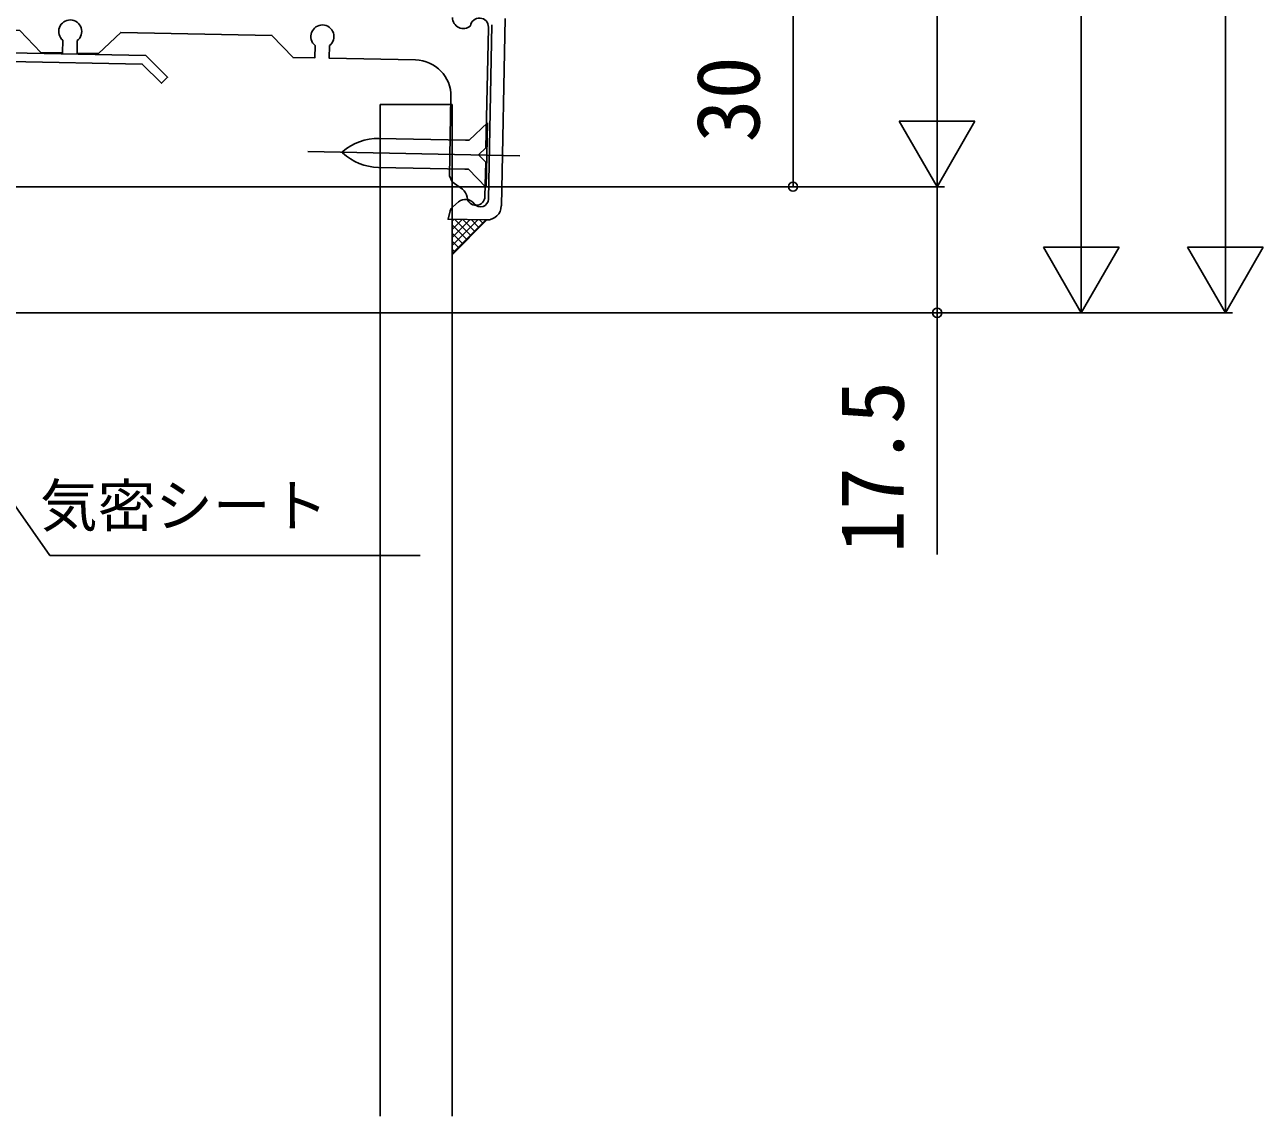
# Model space of a CAD drawing. Units: millimetres, scale not verified. Extents: x -525 to 525, y -783 to 778.
# Drawn here: x 85.7 to 257.5, y -141.4 to 10.1 of the extents above; entities that cross this region are included whole.
import ezdxf
from ezdxf.enums import TextEntityAlignment as Align

# ---------------------------------------------------------------- set-up
doc = ezdxf.new("R2010")
doc.units = ezdxf.units.MM
doc.header["$LTSCALE"] = 4
for name, color, linetype in [('0-2_YKK_11', 7, 'Continuous'), ('0-5_YKK_13', 4, 'Continuous'), ('0-6_YKK_D', 6, 'Continuous'), ('0-8_YSS_K', 3, 'Continuous')]:
    doc.layers.add(name, color=color, linetype=linetype)
doc.styles.add('ＭＳ ゴシック', font='')
doc.styles.get('ＭＳ ゴシック').set_extended_font_data('MS Gothic')

msp = doc.modelspace()

# ---------------------------------------------------------------- linework, layer by layer
at = {"layer": '0-2_YKK_11'}
for p, q in [((151.822, -15.035), (152.342, 10.96)), ((150.524, 10.096), (150.04, -14.099)), ((145.895, -14.487), (145.074, -15.176))]:
    msp.add_line(p, q, dxfattribs=at)
for points in [[(52.982, 8.697), (52.947, 6.947), (55.947, 6.887), (59.006, 9.826), (85.001, 9.306), (87.94, 6.247), (90.94, 6.187), (90.975, 7.937)], [(92.974, 7.897), (92.939, 6.147), (95.939, 6.087), (98.998, 9.026), (119.994, 8.606), (122.933, 5.547), (125.933, 5.487), (125.968, 7.238)], [(149.553, -13.739), (149.648, -8.99), (148.668, -7.97), (149.688, -6.991), (150.02, 9.606), (150.023, 9.756)], [(127.967, 7.198), (127.932, 5.447), (139.93, 5.207)], [(60.5, -3.493), (60.5, 3.619), (62.5, 3.619), (62.5, 6.619), (102.5, 5.819), (105.5, 2.819), (104.651, 1.971), (101.993, 4.629), (65.02, 5.368)], [(144.829, 0.108), (144.61, -10.869), (145.02, -11.697), (146.419, -12.719)], [(144.74, -15.727), (144.428, -16.887), (149.782, -16.994)]]:
    msp.add_lwpolyline(points, dxfattribs=at)
for centre, radius, start, end in [((92, 9.166), 1.6, 307.53642, 230.17205), ((146.549, 11.076), 1.5, 178.85424, 311.06275), ((148.773, 9.781), 1.25, 358.85424, 172.47238), ((126.993, 8.466), 1.6, 307.53642, 230.17205), ((139.83, 0.208), 5, 358.85424, 88.85424), ((145.487, -13.995), 1.58, 5.68831, 53.86478), ((148.303, -13.714), 1.25, 185.68831, 358.85424), ((145.717, -15.942), 1, 130.00562, 167.5443), ((146.86, -15.636), 1.5, 36.83411, 130.00562), ((148.941, -14.077), 1.1, 216.83411, 358.85424), ((149.822, -14.995), 2, 268.85424, 358.85424)]:
    msp.add_arc(centre, radius, start, end, dxfattribs=at)
at = {"layer": '0-5_YKK_13'}
for p, q in [((149.892, -3.494), (147.342, -5.943)), ((149.892, -3.494), (149.712, -12.492)), ((134.845, -5.694), (146.842, -5.933)), ((147.342, -5.943), (146.842, -5.933)), ((124.961, -7.496), (154.395, -8.085)), ((129.706, -7.591), (129.807, -7.504)), ((129.804, -7.683), (129.706, -7.591)), ((146.762, -9.933), (134.765, -9.693)), ((147.262, -9.943), (146.762, -9.933)), ((149.712, -12.492), (147.262, -9.943))]:
    msp.add_line(p, q, dxfattribs=at)
for centre, start, end in [((134.695, -13.192), 88.85424, 130.67249), ((134.915, -2.194), 227.03598, 268.85424)]:
    msp.add_arc(centre, 7.5, start, end, dxfattribs=at)
at = {"layer": '0-6_YKK_D'}
for p, q in [((252.299, 404.119), (252.299, -19.381)), ((232.299, 394.119), (232.299, -19.381)), ((212.299, 377.119), (212.299, -1.881)), ((192.299, 17.619), (192.299, -12.381)), ((212.299, -12.381), (212.299, 5.806)), ((212.299, -12.381), (207.049, -3.288)), ((217.549, -3.288), (207.049, -3.288)), ((212.299, -12.381), (217.549, -3.288)), ((232.299, -29.881), (232.299, -11.694)), ((252.299, -29.881), (252.299, -11.694)), ((32.5, -12.381), (213.299, -12.381)), ((32.5, -12.381), (213.299, -12.381)), ((32.5, -12.381), (193.299, -12.381)), ((232.299, -29.881), (227.049, -20.788)), ((237.549, -20.788), (227.049, -20.788)), ((232.299, -29.881), (237.549, -20.788)), ((252.299, -29.881), (247.049, -20.788)), ((257.549, -20.788), (247.049, -20.788)), ((252.299, -29.881), (257.549, -20.788)), ((1, -29.881), (253.299, -29.881)), ((1, -29.881), (233.299, -29.881)), ((1, -29.881), (213.299, -29.881))]:
    msp.add_line(p, q, dxfattribs=at)
for points in [[(212.299, -12.381), (212.299, -29.881), (212.299, -63.431)], [(63, -26.198), (64.462, -28.287), (89.18, -63.588), (140.546, -63.588)]]:
    msp.add_lwpolyline(points, dxfattribs=at)
for centre in [(192.299, -12.381), (212.299, -29.881)]:
    msp.add_circle(centre, 0.637, dxfattribs=at)
at = {"layer": '0-8_YSS_K'}
for p, q in [((145, -0.994), (135, -0.994)), ((135, -141.397), (135, -0.994)), ((145, -141.397), (145, -0.994)), ((145, -17.178), (145.274, -16.904)), ((145, -18.301), (146.374, -16.926)), ((145, -19.423), (147.475, -16.948)), ((145, -20.546), (148.576, -16.97)), ((145, -21.668), (149.676, -16.992)), ((149.822, -16.995), (145, -21.818)), ((147.624, -19.193), (145.337, -16.906)), ((148.186, -18.632), (146.482, -16.928)), ((148.747, -18.071), (147.627, -16.951)), ((149.308, -17.509), (148.773, -16.974)), ((147.063, -19.754), (145, -17.691)), ((146.502, -20.316), (145, -18.814)), ((145.94, -20.877), (145, -19.936)), ((145.379, -21.438), (145, -21.059))]:
    msp.add_line(p, q, dxfattribs=at)

# ---------------------------------------------------------------- texts
at = {"layer": '0-6_YKK_D', "style": 'ＭＳ ゴシック'}
for s, p in [('30', (190.299, -6.245)), ('17.5', (210.299, -63.272))]:
    msp.add_text(s, height=8.798, rotation=90, dxfattribs=at).set_placement(p, align=Align.BOTTOM_LEFT)
msp.add_text('気密シート', height=5.865, dxfattribs=at).set_placement((87.799, -61.321), align=Align.BOTTOM_LEFT)

doc.saveas('drawing.dxf')
